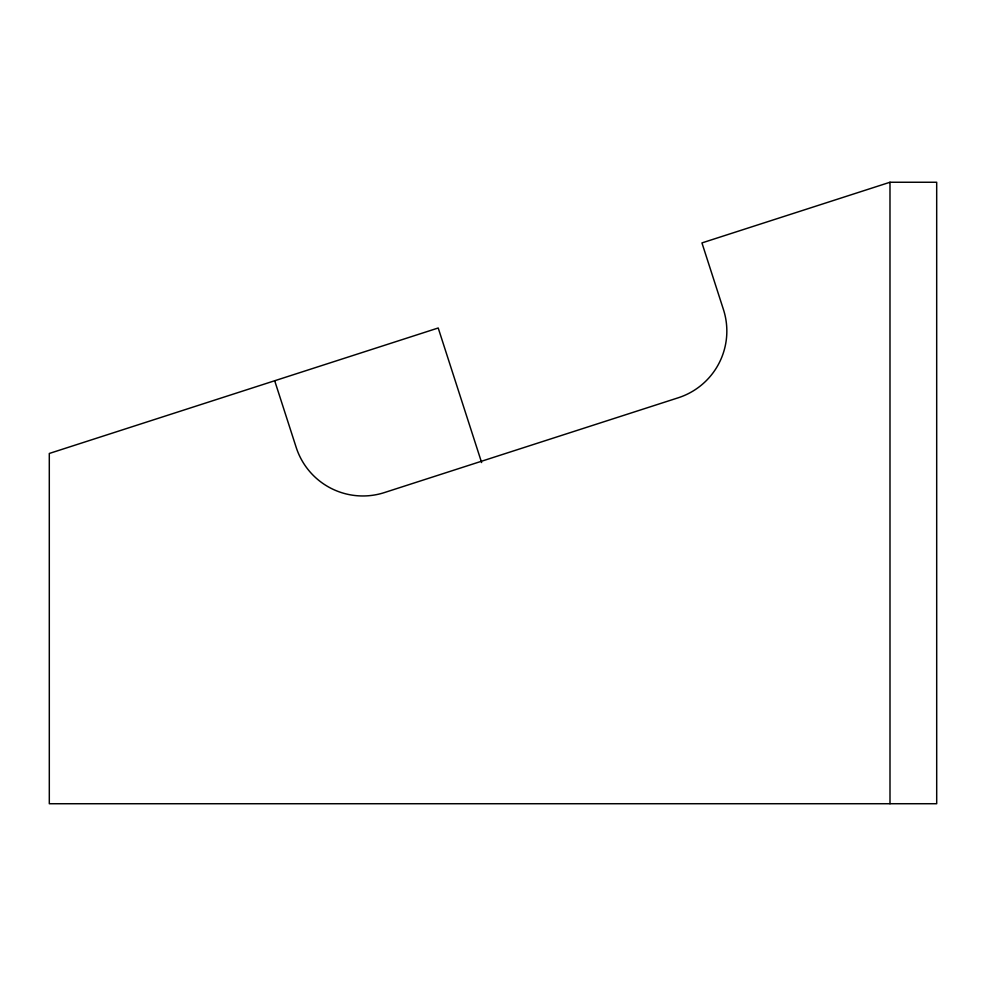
<?xml version="1.0" encoding="UTF-8"?>
<svg xmlns="http://www.w3.org/2000/svg" width="986" height="986" viewBox="0 0 986 986"><rect width="100%" height="100%" fill="white"/><g stroke="black" fill="none" stroke-linecap="round" stroke-linejoin="round"><path stroke-width="1.48" d="M481.624 462.57L438.215 327.993L49.3 453.461L49.312 803.738L936.7 803.726L936.688 182.25L889.988 182.25L701.946 242.913L723.453 309.579A70.055 70.055 0 0 1 678.294 397.765L384.38 492.581A70.055 70.055 0 0 1 296.194 447.422L274.687 380.744M889.988 182.25L890.001 803.726"/></g></svg>
